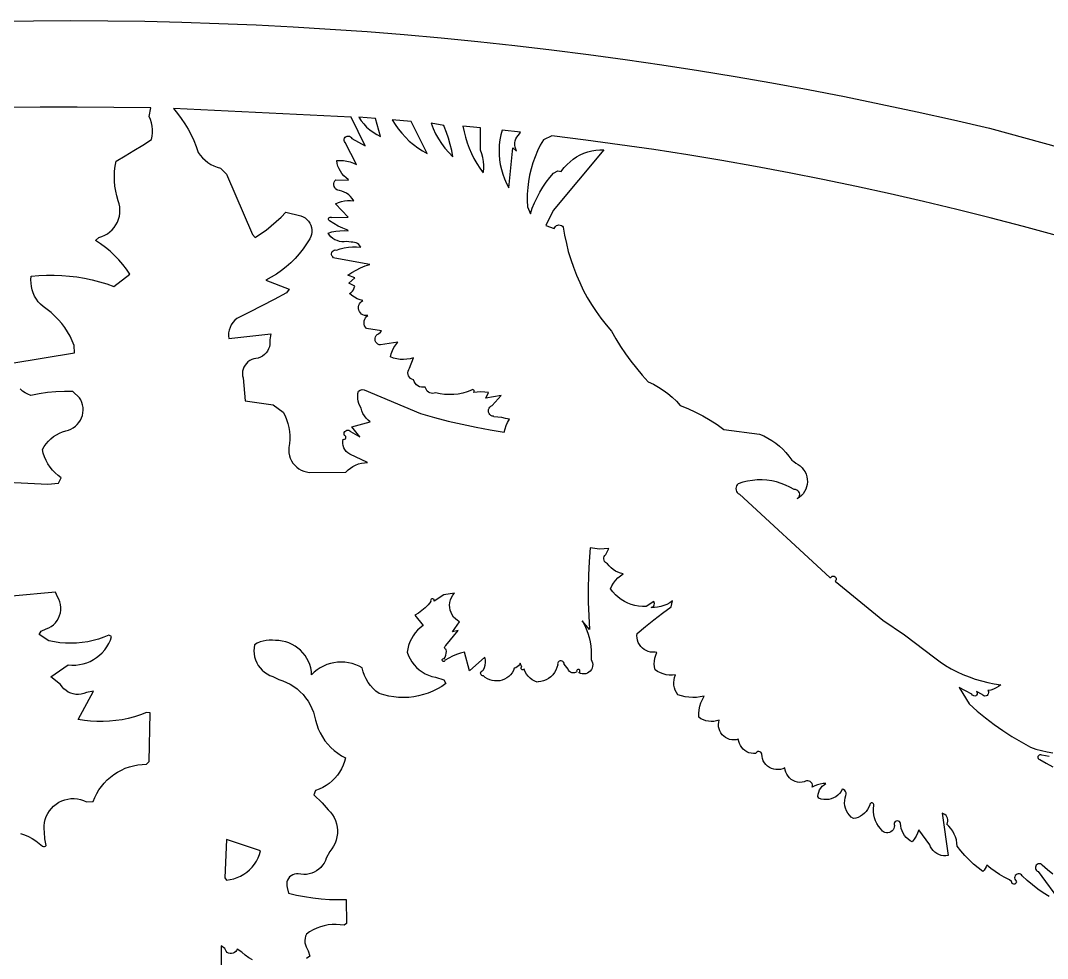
# Model space of a CAD drawing. Extents: x 0.3 to 24.3, y 0.2 to 12.2.
# Drawn here: x 12.04 to 17.99, y 6.79 to 12.22 of the extents above; entities that cross this region are included whole.
import ezdxf

# ---------------------------------------------------------------- set-up
doc = ezdxf.new("R2010")
doc.units = 0
doc.linetypes.add('0', pattern=[0])
doc.layers.add('1', color=7, linetype='0')

msp = doc.modelspace()

# ---------------------------------------------------------------- linework, layer by layer
at = {"layer": '1'}
msp.add_line((14.001066, 8.500042), (14.001066, 8.500042), dxfattribs=at)
for points in [[(11.904387, 12.220135), (12.11923, 12.223064), (12.334074, 12.224041), (12.548674, 12.222942), (12.763517, 12.219891), (12.978361, 12.214886), (13.192961, 12.207806), (13.40756, 12.198772), (13.62216, 12.187786), (13.836515, 12.174725), (14.050871, 12.159588), (14.264982, 12.14262), (14.479094, 12.123577), (14.692717, 12.102581), (14.90634, 12.07951), (15.119719, 12.054485), (15.332853, 12.027508), (15.545744, 11.998577), (15.75839, 11.967571), (15.970549, 11.934612), (16.182463, 11.8997), (16.394133, 11.862835), (16.605314, 11.824017), (16.816252, 11.783123), (17.026945, 11.740398), (17.236906, 11.695599), (17.446623, 11.648968), (17.655851, 11.600262), (18.486174, 11.373455)], [(11.993742, 10.239422), (12.355803, 10.298626), (12.353605, 10.341717), (12.342619, 10.368938), (12.330168, 10.395428), (12.315763, 10.42094), (12.299894, 10.445599), (12.282316, 10.469036), (12.263273, 10.491375), (12.24301, 10.512371), (12.221281, 10.532024), (12.198332, 10.550213), (12.174162, 10.566936), (12.159758, 10.580242), (12.146574, 10.595013), (12.135099, 10.611004), (12.12509, 10.627972), (12.117033, 10.645916), (12.110929, 10.664593), (12.106535, 10.68388), (12.104338, 10.703411), (12.103849, 10.723064), (12.105558, 10.742718), (12.149748, 10.746868), (12.193937, 10.749065), (12.238127, 10.749432), (12.282316, 10.747845), (12.326506, 10.744305), (12.370451, 10.738934), (12.414152, 10.731609), (12.457609, 10.722576), (12.500334, 10.711468), (12.542814, 10.69865), (12.584562, 10.684002), (12.677336, 10.754925), (12.657072, 10.783855), (12.635588, 10.811687), (12.612394, 10.838177), (12.58798, 10.863567), (12.562101, 10.887493), (12.535002, 10.910076), (12.506681, 10.931194), (12.477385, 10.950726), (12.497404, 10.966961), (12.514494, 10.972454), (12.531096, 10.9799), (12.546721, 10.989056), (12.561125, 10.999798), (12.574308, 11.012249), (12.586027, 11.025921), (12.596037, 11.040936), (12.604582, 11.056927), (12.611174, 11.07365), (12.615812, 11.091106), (12.618498, 11.108929), (12.61923, 11.126995), (12.61801, 11.145061), (12.614592, 11.162762), (12.609465, 11.180096), (12.601164, 11.20805), (12.594572, 11.23637), (12.590178, 11.265179), (12.587492, 11.294231), (12.587004, 11.323406), (12.588469, 11.352459), (12.592131, 11.38139), (12.597502, 11.410076), (12.649015, 11.44096), (12.700285, 11.471966), (12.751554, 11.502972), (12.802824, 11.534222), (12.806486, 11.553509), (12.808439, 11.572918), (12.808439, 11.592571), (12.806486, 11.612103), (12.80258, 11.631268), (12.796965, 11.650066), (12.789396, 11.668133), (12.798429, 11.717815), (12.584806, 11.721233), (12.371183, 11.722698), (12.15756, 11.722088), (11.943937, 11.719402)], [(18.044279, 10.978924), (17.852385, 11.03117), (17.660002, 11.081463), (17.467131, 11.129803), (17.273771, 11.176189), (17.079924, 11.220623), (16.885832, 11.263103), (16.691008, 11.303509), (16.495939, 11.341961), (16.300627, 11.37846), (16.104826, 11.413006), (15.908537, 11.445599), (15.712004, 11.476116), (15.515226, 11.504681), (15.318205, 11.53117), (15.120939, 11.555706), (15.072355, 11.533489), (15.054045, 11.501507), (15.037687, 11.468548), (15.023283, 11.434612), (15.010588, 11.400066), (15.00009, 11.364666), (14.991545, 11.328899), (14.985197, 11.292645), (14.980803, 11.256023), (14.978361, 11.21928), (14.978117, 11.182415), (14.98007, 11.145672), (14.996428, 11.1049), (15.007658, 11.137127), (15.020353, 11.168743), (15.035002, 11.199627), (15.051115, 11.229656), (15.068937, 11.258709), (15.088224, 11.286907), (15.108976, 11.314007), (15.131193, 11.339886), (15.155119, 11.353802), (15.175627, 11.350262), (15.177824, 11.354778), (15.192472, 11.373333), (15.208586, 11.390545), (15.22592, 11.406536), (15.244474, 11.421062), (15.26425, 11.434002), (15.284758, 11.445232), (15.306486, 11.454876), (15.328703, 11.462688), (15.351408, 11.468792), (15.374601, 11.472942), (15.398039, 11.475262), (15.421721, 11.475628), (15.127531, 11.123455), (15.085783, 11.037395), (15.134611, 11.019329), (15.137541, 11.026165), (15.142179, 11.031902), (15.147795, 11.036419), (15.154631, 11.039349), (15.161955, 11.040447), (15.169279, 11.039715), (15.176359, 11.037151), (15.182219, 11.032879), (15.187101, 11.027264), (15.194914, 10.9799), (15.204679, 10.932781), (15.216154, 10.886272), (15.229826, 10.84013), (15.245451, 10.79472), (15.262785, 10.74992), (15.282072, 10.705975), (15.303068, 10.662762), (15.326017, 10.620525), (15.350676, 10.579266), (15.376799, 10.539104), (15.404875, 10.500042), (15.434416, 10.4622), (15.465422, 10.425579), (15.491545, 10.380413), (15.519133, 10.336346), (15.548185, 10.293133), (15.578947, 10.251019), (15.611174, 10.210003), (15.644621, 10.170086), (15.679533, 10.13139), (15.709318, 10.117229), (15.738371, 10.101238), (15.766203, 10.083294), (15.792814, 10.063641), (15.817961, 10.042278), (15.841887, 10.019451), (15.864103, 9.995037), (15.908781, 9.976604), (15.952482, 9.956097), (15.995207, 9.933758), (16.036955, 9.909466), (16.077482, 9.883343), (16.116789, 9.855389), (16.323088, 9.828655), (16.34799, 9.817913), (16.371916, 9.805462), (16.395109, 9.791546), (16.417326, 9.776043), (16.438566, 9.759075), (16.458342, 9.740765), (16.476896, 9.721111), (16.49423, 9.700237), (16.510099, 9.678265), (16.52133, 9.669842), (16.534025, 9.659832), (16.546965, 9.65263), (16.559172, 9.643841), (16.569914, 9.633587), (16.579191, 9.622112), (16.587004, 9.609417), (16.593351, 9.595867), (16.597502, 9.581585), (16.600187, 9.566936), (16.600676, 9.552044), (16.599455, 9.537273), (16.596037, 9.522747), (16.591154, 9.508709), (16.584318, 9.495525), (16.575773, 9.483196), (16.565763, 9.47221), (16.554533, 9.462444), (16.542082, 9.454266), (16.548185, 9.459026), (16.552824, 9.465252), (16.55551, 9.472576), (16.556242, 9.480267), (16.554777, 9.487957), (16.551359, 9.494915), (16.546232, 9.500652), (16.53964, 9.504803), (16.532316, 9.507122), (16.524504, 9.507244), (16.50009, 9.52116), (16.474699, 9.533123), (16.448332, 9.543133), (16.421476, 9.551311), (16.394133, 9.557293), (16.366301, 9.561199), (16.338224, 9.56303), (16.310148, 9.562786), (16.282072, 9.560467), (16.254484, 9.55595), (16.22714, 9.549358), (16.200285, 9.540813), (16.194426, 9.535198), (16.190031, 9.528362), (16.187346, 9.520672), (16.186369, 9.512615), (16.187346, 9.504436), (16.190031, 9.496868), (16.19467, 9.490032), (16.200529, 9.484417), (16.207609, 9.480389), (16.730803, 8.997356), (16.733488, 8.997478), (16.736662, 8.997723), (16.740324, 9.001995), (16.745207, 9.004803), (16.750822, 9.005779), (16.756437, 9.004803), (16.76132, 9.001995), (16.764982, 8.997601), (16.766935, 8.992352), (16.767179, 8.986614), (16.765226, 8.981243), (16.761564, 8.976849), (17.038176, 8.75053), (17.162443, 8.666058), (17.338957, 8.532391), (17.369474, 8.510052), (17.401213, 8.489178), (17.433928, 8.469891), (17.467375, 8.452312), (17.501799, 8.436321), (17.536955, 8.422039), (17.572599, 8.409466), (17.608976, 8.398724), (17.645842, 8.389812), (17.682951, 8.38261), (17.720549, 8.377239), (17.707609, 8.366863), (17.693449, 8.358196), (17.678312, 8.35136), (17.662687, 8.346233), (17.64633, 8.34306), (17.649015, 8.337444), (17.649992, 8.331219), (17.648771, 8.324993), (17.645842, 8.3195), (17.641447, 8.315105), (17.635588, 8.31242), (17.629484, 8.311565), (17.623381, 8.312786), (17.617765, 8.315716), (17.613371, 8.320354), (17.5809, 8.3372), (17.583586, 8.332317), (17.584318, 8.326946), (17.583342, 8.321575), (17.580412, 8.316814), (17.576017, 8.313396), (17.57089, 8.311565), (17.565275, 8.311687), (17.560148, 8.313641), (17.555998, 8.317303), (17.553312, 8.322063), (17.479826, 8.360394), (17.53842, 8.265301), (17.585051, 8.224163), (17.633146, 8.184856), (17.682463, 8.147137), (17.733244, 8.11137), (17.785246, 8.077312), (17.838469, 8.045208), (17.892668, 8.015057), (17.92465, 8.004192), (17.957121, 7.995159), (17.99008, 7.988201), (18.023283, 7.983196)], [(11.812101, 9.557049), (12.202238, 9.539227), (12.263517, 9.544964), (12.278898, 9.575603), (12.260832, 9.588909), (12.243986, 9.60368), (12.228605, 9.619915), (12.214689, 9.637371), (12.202238, 9.656048), (12.191496, 9.675701), (12.182463, 9.696209), (12.175383, 9.717449), (12.170012, 9.739178), (12.180021, 9.75639), (12.19174, 9.772625), (12.204679, 9.78764), (12.219084, 9.801434), (12.234709, 9.813885), (12.25131, 9.824871), (12.268888, 9.834148), (12.287199, 9.841961), (12.306242, 9.847942), (12.321135, 9.851849), (12.335295, 9.857464), (12.348478, 9.86491), (12.360929, 9.873821), (12.37216, 9.884319), (12.381926, 9.896038), (12.390226, 9.908855), (12.396818, 9.922649), (12.401701, 9.937054), (12.404875, 9.952068), (12.406096, 9.967327), (12.405363, 9.982586), (12.402678, 9.997601), (12.398283, 10.012249), (12.392179, 10.026165), (12.384367, 10.039349), (12.346769, 10.076092), (12.297697, 10.076092), (12.248869, 10.073772), (12.200041, 10.069012), (12.151457, 10.061932), (12.103361, 10.052654), (12.086515, 10.059368), (12.070402, 10.067913), (12.05551, 10.078167), (12.041594, 10.089886)], [(18.000578, 7.150066), (17.967131, 7.171062), (17.934904, 7.193523), (17.903654, 7.217449), (17.873869, 7.242962), (17.84506, 7.269939), (17.84091, 7.275433), (17.835295, 7.279461), (17.828703, 7.28178), (17.821867, 7.281902), (17.815031, 7.280071), (17.809172, 7.276409), (17.804777, 7.27116), (17.802092, 7.264812), (17.801115, 7.257977), (17.802336, 7.251141), (17.805754, 7.244915), (17.810392, 7.240032), (17.811125, 7.234661), (17.809904, 7.229412), (17.806486, 7.22514), (17.801847, 7.222332), (17.796476, 7.221722), (17.791349, 7.223064), (17.786955, 7.22636), (17.784513, 7.231121), (17.783781, 7.236492), (17.772306, 7.247723), (17.766935, 7.248821), (17.739836, 7.262737), (17.713224, 7.278118), (17.687834, 7.294964), (17.663176, 7.313152), (17.639738, 7.332684), (17.636076, 7.322186), (17.630949, 7.312176), (17.624846, 7.302898), (17.617521, 7.294476), (17.589445, 7.315594), (17.562834, 7.338299), (17.537199, 7.362225), (17.512785, 7.387493), (17.489836, 7.414104), (17.468351, 7.441814), (17.466887, 7.460003), (17.463469, 7.477825), (17.458097, 7.495281), (17.451262, 7.512127), (17.442717, 7.52824), (17.432463, 7.543255), (17.420744, 7.557171), (17.40756, 7.569866), (17.411467, 7.577801), (17.413664, 7.586468), (17.414152, 7.595379), (17.412443, 7.604046), (17.409025, 7.612225), (17.403898, 7.619549), (17.397062, 7.625408), (17.389494, 7.629803), (17.380949, 7.632488), (17.415861, 7.387127), (17.402433, 7.385784), (17.389006, 7.386272), (17.375822, 7.388714), (17.362883, 7.392986), (17.35092, 7.398968), (17.339689, 7.406658), (17.329924, 7.415813), (17.321379, 7.426311), (17.314299, 7.437786), (17.309172, 7.450237), (17.246428, 7.536541), (17.239103, 7.517864), (17.230314, 7.499798), (17.22006, 7.482586), (17.208586, 7.466228), (17.195646, 7.473553), (17.183683, 7.482342), (17.172941, 7.492596), (17.16342, 7.50407), (17.155363, 7.516644), (17.149015, 7.530071), (17.144377, 7.544109), (17.141447, 7.558758), (17.140226, 7.573528), (17.137785, 7.579388), (17.13339, 7.584148), (17.128019, 7.5872), (17.121672, 7.588299), (17.115324, 7.5872), (17.109709, 7.584148), (17.105558, 7.579388), (17.103117, 7.573406), (17.102873, 7.567059), (17.104582, 7.560955), (17.103849, 7.552288), (17.101164, 7.543865), (17.096769, 7.536297), (17.09091, 7.529827), (17.084074, 7.524578), (17.076017, 7.521038), (17.067472, 7.519085), (17.058683, 7.519085), (17.050138, 7.520794), (17.042082, 7.524334), (17.035002, 7.529339), (17.029142, 7.535809), (17.024748, 7.543377), (17.013273, 7.557415), (17.003508, 7.572674), (16.995451, 7.588909), (16.989347, 7.605877), (16.985197, 7.623577), (16.983244, 7.641521), (16.983244, 7.65971), (16.985197, 7.677654), (16.985441, 7.682659), (16.983488, 7.687298), (16.979826, 7.690716), (16.975187, 7.692303), (16.970304, 7.691936), (16.96591, 7.689495), (16.96298, 7.685467), (16.96176, 7.680584), (16.956633, 7.667156), (16.949797, 7.654339), (16.941496, 7.64262), (16.931486, 7.632), (16.9205, 7.622723), (16.908293, 7.61491), (16.895353, 7.608685), (16.881681, 7.604168), (16.867521, 7.60136), (16.855314, 7.610516), (16.844328, 7.62138), (16.835051, 7.633465), (16.827482, 7.64677), (16.821867, 7.661053), (16.817961, 7.675823), (16.816252, 7.691082), (16.81674, 7.706341), (16.819181, 7.721478), (16.823576, 7.736126), (16.825285, 7.743694), (16.824553, 7.751507), (16.821623, 7.758709), (16.81674, 7.764935), (16.810392, 7.769329), (16.803068, 7.77177), (16.795988, 7.758953), (16.787199, 7.747356), (16.776945, 7.73698), (16.765226, 7.728191), (16.752531, 7.721233), (16.738859, 7.715984), (16.724455, 7.712688), (16.710051, 7.711468), (16.695402, 7.7122), (16.680998, 7.715008), (16.667326, 7.719769), (16.660734, 7.728802), (16.662687, 7.742107), (16.666349, 7.754925), (16.671721, 7.767254), (16.678801, 7.778606), (16.687346, 7.788982), (16.697355, 7.797894), (16.708342, 7.805462), (16.69174, 7.803997), (16.675383, 7.800945), (16.659513, 7.796429), (16.644133, 7.790325), (16.62924, 7.782757), (16.630461, 7.790081), (16.629972, 7.797527), (16.627531, 7.804485), (16.623381, 7.810589), (16.617765, 7.815594), (16.611174, 7.81889), (16.603849, 7.820477), (16.596525, 7.82011), (16.589445, 7.817913), (16.583097, 7.814007), (16.570158, 7.81181), (16.55673, 7.811443), (16.543791, 7.81303), (16.530851, 7.816448), (16.518888, 7.821697), (16.507658, 7.828777), (16.497404, 7.837322), (16.488615, 7.84721), (16.481535, 7.858196), (16.47592, 7.870281), (16.472258, 7.882977), (16.470304, 7.896038), (16.458097, 7.890423), (16.445402, 7.886761), (16.432219, 7.88493), (16.418791, 7.885174), (16.405607, 7.887371), (16.392912, 7.891399), (16.380949, 7.897381), (16.370207, 7.904949), (16.360441, 7.914227), (16.35214, 7.924603), (16.345549, 7.936321), (16.34091, 7.94865), (16.33798, 7.961712), (16.337004, 7.975018), (16.335051, 7.980755), (16.331144, 7.985516), (16.326017, 7.988811), (16.320158, 7.990276), (16.314054, 7.989788), (16.308439, 7.987225), (16.304045, 7.983074), (16.301115, 7.977703), (16.287931, 7.977825), (16.274992, 7.979656), (16.262541, 7.983196), (16.250578, 7.988567), (16.239347, 7.995525), (16.229338, 8.003826), (16.220549, 8.01347), (16.21298, 8.024334), (16.207121, 8.036053), (16.202971, 8.048504), (16.200529, 8.061321), (16.188078, 8.05827), (16.175383, 8.057171), (16.162443, 8.057781), (16.149992, 8.060345), (16.137785, 8.064739), (16.126554, 8.070843), (16.116301, 8.078411), (16.107267, 8.087566), (16.099699, 8.09782), (16.093596, 8.109173), (16.089201, 8.121136), (16.08676, 8.133709), (16.086027, 8.146526), (16.087248, 8.159344), (16.090178, 8.171795), (16.075285, 8.167156), (16.059904, 8.164471), (16.044279, 8.163738), (16.028654, 8.164959), (16.013273, 8.168133), (15.998625, 8.17326), (15.984465, 8.180218), (15.971525, 8.188885), (15.972013, 8.210125), (15.974211, 8.231121), (15.978361, 8.251995), (15.984465, 8.272259), (15.992521, 8.291912), (16.002043, 8.310833), (15.980558, 8.306316), (15.95883, 8.303753), (15.936857, 8.30302), (15.914885, 8.304241), (15.893156, 8.307415), (15.871672, 8.31242), (15.85092, 8.319256), (15.842619, 8.331707), (15.835783, 8.345257), (15.831144, 8.359539), (15.828215, 8.37431), (15.827238, 8.389324), (15.828459, 8.404339), (15.831633, 8.419109), (15.836515, 8.43327), (15.818693, 8.431927), (15.800871, 8.432415), (15.783293, 8.434856), (15.765959, 8.439251), (15.749357, 8.445477), (15.733244, 8.453411), (15.718351, 8.463055), (15.715178, 8.480022), (15.713957, 8.497112), (15.714933, 8.514324), (15.717863, 8.531292), (15.722502, 8.547771), (15.729338, 8.563641), (15.719328, 8.565716), (15.7059, 8.565105), (15.692472, 8.566326), (15.679533, 8.5695), (15.667082, 8.574505), (15.655363, 8.581097), (15.644865, 8.589397), (15.635588, 8.599041), (15.627775, 8.610027), (15.621672, 8.621868), (15.617277, 8.634563), (15.614592, 8.647747), (15.613859, 8.661053), (15.61508, 8.67448), (15.662931, 8.714153), (15.711515, 8.75285), (15.760832, 8.790569), (15.810881, 8.827435), (15.819181, 8.862835), (15.803801, 8.851727), (15.787443, 8.842449), (15.770109, 8.834881), (15.752043, 8.829388), (15.733488, 8.825726), (15.714445, 8.824261), (15.695646, 8.824749), (15.70175, 8.826336), (15.707365, 8.829632), (15.711515, 8.834393), (15.714201, 8.840252), (15.715178, 8.8466), (15.714201, 8.852947), (15.711271, 8.858685), (15.666594, 8.82951), (15.644865, 8.829754), (15.623137, 8.832073), (15.601896, 8.836224), (15.5809, 8.842205), (15.560637, 8.85014), (15.541105, 8.859783), (15.522551, 8.871014), (15.505217, 8.884075), (15.488859, 8.898479), (15.473967, 8.914349), (15.460539, 8.931438), (15.468596, 8.949139), (15.478361, 8.965862), (15.49008, 8.981487), (15.503263, 8.995647), (15.517912, 9.008343), (15.534025, 9.019329), (15.518644, 9.022747), (15.503508, 9.027996), (15.489347, 9.034954), (15.476164, 9.043621), (15.463957, 9.053753), (15.452971, 9.065228), (15.443693, 9.078045), (15.436857, 9.080975), (15.430998, 9.085491), (15.426359, 9.091228), (15.423185, 9.098064), (15.421721, 9.105267), (15.421965, 9.112713), (15.423918, 9.119915), (15.427824, 9.126263), (15.432951, 9.131634), (15.451017, 9.165569), (15.423918, 9.163128), (15.396574, 9.163006), (15.36923, 9.165447), (15.342375, 9.170208), (15.336515, 9.091351), (15.332609, 9.012371), (15.331144, 8.933392), (15.331633, 8.85429), (15.334318, 8.775311), (15.339201, 8.696453), (15.297209, 8.746502), (15.30966, 8.723797), (15.320402, 8.700237), (15.329679, 8.676067), (15.337004, 8.651165), (15.342863, 8.625896), (15.346769, 8.600384), (15.348722, 8.574505), (15.349211, 8.548626), (15.347746, 8.522747), (15.352873, 8.513836), (15.356291, 8.50407), (15.357512, 8.493938), (15.357023, 8.483562), (15.354338, 8.473675), (15.349699, 8.464397), (15.343596, 8.456219), (15.335783, 8.449505), (15.32675, 8.444256), (15.317228, 8.44096), (15.306974, 8.439617), (15.296721, 8.440228), (15.286711, 8.442791), (15.277433, 8.447308), (15.280851, 8.449627), (15.283049, 8.453289), (15.283293, 8.457317), (15.282072, 8.461224), (15.279142, 8.464275), (15.275236, 8.46574), (15.271086, 8.465496), (15.267424, 8.463543), (15.264982, 8.460247), (15.26425, 8.456097), (15.264982, 8.452068), (15.25839, 8.447918), (15.251066, 8.445599), (15.243254, 8.444988), (15.235685, 8.446331), (15.228605, 8.449505), (15.222502, 8.454266), (15.217863, 8.460369), (15.214689, 8.467449), (15.19174, 8.495281), (15.191252, 8.501263), (15.18881, 8.506756), (15.184904, 8.511272), (15.179777, 8.514324), (15.173918, 8.515545), (15.168058, 8.514935), (15.162443, 8.512493), (15.158049, 8.508343), (15.155119, 8.503094), (15.154142, 8.497234), (15.154875, 8.491253), (15.15048, 8.47575), (15.144377, 8.460979), (15.136076, 8.447063), (15.12631, 8.434368), (15.114836, 8.423138), (15.101896, 8.413372), (15.087736, 8.40556), (15.072844, 8.399456), (15.057219, 8.395428), (15.041349, 8.393475), (15.035978, 8.39201), (15.02133, 8.397991), (15.007658, 8.405804), (14.995207, 8.415325), (14.983976, 8.426434), (14.974455, 8.438885), (14.966398, 8.452557), (14.960295, 8.467083), (14.957365, 8.464153), (14.953703, 8.462688), (14.949553, 8.462933), (14.946135, 8.464886), (14.943693, 8.468182), (14.942717, 8.47221), (14.943693, 8.476116), (14.946135, 8.479412), (14.937346, 8.502728), (14.933439, 8.494183), (14.92758, 8.486492), (14.9205, 8.480267), (14.912443, 8.475506), (14.90341, 8.472454), (14.897795, 8.459026), (14.890226, 8.446453), (14.881437, 8.434856), (14.870939, 8.424725), (14.859221, 8.416058), (14.846281, 8.408855), (14.832853, 8.403606), (14.818693, 8.400066), (14.804045, 8.398602), (14.789396, 8.398968), (14.774992, 8.401287), (14.761076, 8.405437), (14.747892, 8.411541), (14.735441, 8.419231), (14.724211, 8.428509), (14.719084, 8.428997), (14.714445, 8.431194), (14.710783, 8.434856), (14.708586, 8.439495), (14.707853, 8.444622), (14.709318, 8.449627), (14.712248, 8.454021), (14.716398, 8.457073), (14.721281, 8.458538), (14.725431, 8.462444), (14.731535, 8.476238), (14.735441, 8.490887), (14.736906, 8.505901), (14.736174, 8.521038), (14.733244, 8.535809), (14.6434, 8.457073), (14.615568, 8.564983), (14.591642, 8.559246), (14.568205, 8.551678), (14.5455, 8.542278), (14.523527, 8.53117), (14.502531, 8.518353), (14.501066, 8.514446), (14.497892, 8.511639), (14.493742, 8.510784), (14.489592, 8.511883), (14.486662, 8.514812), (14.485441, 8.518841), (14.486174, 8.522869), (14.488859, 8.526165), (14.492765, 8.527874), (14.496916, 8.527386), (14.502775, 8.537151), (14.506926, 8.547649), (14.509611, 8.558758), (14.510344, 8.57011), (14.509367, 8.581463), (14.504728, 8.583172), (14.50131, 8.586834), (14.499601, 8.591595), (14.500334, 8.5966), (14.503019, 8.60075), (14.507414, 8.603191), (14.577482, 8.69035), (14.545256, 8.683147), (14.586515, 8.740887), (14.573576, 8.748577), (14.562101, 8.758099), (14.551847, 8.769085), (14.543303, 8.781414), (14.536711, 8.79472), (14.531828, 8.809002), (14.529142, 8.82365), (14.528654, 8.838665), (14.530119, 8.853558), (14.533781, 8.868084), (14.539396, 8.882), (14.546965, 8.894939), (14.556242, 8.906658), (14.495451, 8.89677), (14.439787, 8.861004), (14.440031, 8.865643), (14.438322, 8.869915), (14.435148, 8.873089), (14.430754, 8.874554), (14.426115, 8.874065), (14.422209, 8.871746), (14.419523, 8.867962), (14.418791, 8.863445), (14.420012, 8.858929), (14.404387, 8.839764), (14.387297, 8.822186), (14.368498, 8.806316), (14.348234, 8.792278), (14.32675, 8.780071), (14.374846, 8.719891), (14.358488, 8.707195), (14.343596, 8.693035), (14.329924, 8.677532), (14.317717, 8.660809), (14.307219, 8.642986), (14.298185, 8.624432), (14.291105, 8.605022), (14.285734, 8.585003), (14.282316, 8.564617), (14.289885, 8.545208), (14.299406, 8.526653), (14.310392, 8.509075), (14.323088, 8.492596), (14.337492, 8.477459), (14.353117, 8.463665), (14.369963, 8.451458), (14.387785, 8.44096), (14.406828, 8.432171), (14.426359, 8.425213), (14.446623, 8.420208), (14.494719, 8.404339), (14.506681, 8.384075), (14.482756, 8.367596), (14.457609, 8.352825), (14.43173, 8.339764), (14.404875, 8.328655), (14.377287, 8.3195), (14.349211, 8.312176), (14.320646, 8.306927), (14.291594, 8.303631), (14.262541, 8.30241), (14.233488, 8.303265), (14.204679, 8.306072), (14.175871, 8.310955), (14.147795, 8.317791), (14.119963, 8.32658), (14.101896, 8.340252), (14.085295, 8.355511), (14.070158, 8.372356), (14.056974, 8.390667), (14.0455, 8.410198), (14.035978, 8.430706), (14.02841, 8.452068), (14.023039, 8.474041), (14.00424, 8.484295), (13.984709, 8.49284), (13.964445, 8.499554), (13.943693, 8.504314), (13.922453, 8.507244), (13.901213, 8.508343), (13.879972, 8.507366), (13.858732, 8.504559), (13.83798, 8.499798), (13.817717, 8.493206), (13.797941, 8.484783), (13.779387, 8.474529), (13.761564, 8.462688), (13.744963, 8.449383), (13.729582, 8.43449), (13.727873, 8.454388), (13.724211, 8.474041), (13.718596, 8.493206), (13.711271, 8.511761), (13.702238, 8.529583), (13.691496, 8.546429), (13.679045, 8.562054), (13.665129, 8.576458), (13.649992, 8.58952), (13.633635, 8.600994), (13.616301, 8.61076), (13.59799, 8.618938), (13.579191, 8.625164), (13.55966, 8.629559), (13.539885, 8.632122), (13.519865, 8.632732), (13.502043, 8.634808), (13.484221, 8.635052), (13.466154, 8.633343), (13.448576, 8.629925), (13.431486, 8.624554), (13.414885, 8.617596), (13.39926, 8.608929), (13.39633, 8.591228), (13.395353, 8.573406), (13.396574, 8.555462), (13.399504, 8.537884), (13.404631, 8.520672), (13.411711, 8.504192), (13.4205, 8.488689), (13.430998, 8.474163), (13.443205, 8.460979), (13.456633, 8.449261), (13.471525, 8.439129), (13.487394, 8.430828), (13.503996, 8.424236), (13.539396, 8.407269), (13.562101, 8.399822), (13.584074, 8.390423), (13.605314, 8.379436), (13.625578, 8.366741), (13.644865, 8.352459), (13.662931, 8.336712), (13.679533, 8.319622), (13.69467, 8.301189), (13.708586, 8.281658), (13.720549, 8.261028), (13.731047, 8.239544), (13.739836, 8.217205), (13.746672, 8.194256), (13.751799, 8.17094), (13.758879, 8.145672), (13.767912, 8.121136), (13.778898, 8.097332), (13.791838, 8.074505), (13.806486, 8.052776), (13.823088, 8.032391), (13.84091, 8.013348), (13.860441, 7.99577), (13.881437, 7.9799), (13.90341, 7.965862), (13.926603, 7.953533), (13.9205, 7.931927), (13.912687, 7.910931), (13.903166, 7.890667), (13.891691, 7.871258), (13.878996, 7.852947), (13.864347, 7.835857), (13.848478, 7.819988), (13.831388, 7.805462), (13.813078, 7.792522), (13.793791, 7.78117), (13.773527, 7.771526), (13.752531, 7.763592), (13.74301, 7.739178), (13.790129, 7.692791), (13.826017, 7.652752), (13.838957, 7.638836), (13.850431, 7.623455), (13.860197, 7.607098), (13.867765, 7.589642), (13.873625, 7.571453), (13.877531, 7.552776), (13.87924, 7.533733), (13.878752, 7.51469), (13.87631, 7.49577), (13.871672, 7.477215), (13.86508, 7.45927), (13.856535, 7.442303), (13.846037, 7.426189), (13.834074, 7.411419), (13.814543, 7.373089), (13.808928, 7.358318), (13.801847, 7.34428), (13.793058, 7.331219), (13.782804, 7.319134), (13.771086, 7.308514), (13.75839, 7.299236), (13.744474, 7.291424), (13.73007, 7.285442), (13.714689, 7.281048), (13.699308, 7.278484), (13.683439, 7.277874), (13.667814, 7.278973), (13.652189, 7.282024), (13.641203, 7.282024), (13.630461, 7.280071), (13.619963, 7.276287), (13.610685, 7.270672), (13.60214, 7.26347), (13.595304, 7.254925), (13.589933, 7.245281), (13.586515, 7.234783), (13.585051, 7.223919), (13.585295, 7.212933), (13.587736, 7.20219), (13.594572, 7.168987), (13.641447, 7.158489), (13.68881, 7.1497), (13.736418, 7.14262), (13.784269, 7.137371), (13.832365, 7.133831), (13.880461, 7.132), (13.928556, 7.132), (13.931242, 6.993328), (13.91757, 6.983685), (13.894621, 6.98698), (13.871672, 6.988445), (13.848478, 6.987957), (13.825529, 6.985516), (13.802824, 6.981121), (13.780607, 6.974895), (13.759123, 6.966839), (13.738127, 6.957073), (13.718107, 6.945477), (13.699064, 6.932415), (13.694426, 6.920574), (13.691496, 6.908123), (13.690275, 6.895428), (13.690763, 6.882732), (13.693205, 6.870159), (13.697355, 6.858074), (13.702971, 6.846722), (13.710295, 6.836224), (13.719816, 6.804729), (13.699064, 6.790447)], [(12.043303, 7.515179), (12.066496, 7.506756), (12.088957, 7.496868), (12.110929, 7.485271), (12.131926, 7.47221), (12.151945, 7.457684), (12.170744, 7.441814), (12.176359, 7.440228), (12.181974, 7.44035), (12.18759, 7.442059), (12.192228, 7.445354), (12.184904, 7.484539), (12.181974, 7.522991), (12.180021, 7.541424), (12.180265, 7.559978), (12.182463, 7.578411), (12.186613, 7.596478), (12.192717, 7.613934), (12.200773, 7.630657), (12.210539, 7.646404), (12.222258, 7.660931), (12.235197, 7.674114), (12.249601, 7.685711), (12.265226, 7.695721), (12.281828, 7.704021), (12.299162, 7.710369), (12.317228, 7.714764), (12.335539, 7.717205), (12.354094, 7.717571), (12.372648, 7.715984), (12.390715, 7.7122), (12.408293, 7.706585), (12.425383, 7.699017), (12.464201, 7.701214), (12.473722, 7.724285), (12.484953, 7.746624), (12.497892, 7.768108), (12.512541, 7.788372), (12.52841, 7.807659), (12.545744, 7.825603), (12.564543, 7.842083), (12.584562, 7.85722), (12.605558, 7.87077), (12.627531, 7.882732), (12.650236, 7.892864), (12.673918, 7.901409), (12.697844, 7.908001), (12.722502, 7.912762), (12.747404, 7.915691), (12.772306, 7.91679), (12.789396, 7.931561), (12.794767, 8.21452), (12.772306, 8.21574), (12.738127, 8.202679), (12.703215, 8.191326), (12.667814, 8.181927), (12.631926, 8.17448), (12.595793, 8.168865), (12.559416, 8.165325), (12.522795, 8.163616), (12.486174, 8.16386), (12.449553, 8.166058), (12.413176, 8.170208), (12.377043, 8.176311), (12.465422, 8.340008), (12.425383, 8.330975), (12.410734, 8.325481), (12.395597, 8.321941), (12.380217, 8.320354), (12.364592, 8.320965), (12.349211, 8.323528), (12.334318, 8.328167), (12.320158, 8.334759), (12.306974, 8.343182), (12.295012, 8.353191), (12.284513, 8.364666), (12.275724, 8.377483), (12.219328, 8.421795), (12.31967, 8.492107), (12.341398, 8.490398), (12.363127, 8.490765), (12.384611, 8.493206), (12.405851, 8.497478), (12.426603, 8.503826), (12.446867, 8.512127), (12.466154, 8.522259), (12.484221, 8.5341), (12.50131, 8.547527), (12.516935, 8.562542), (12.53134, 8.579021), (12.543791, 8.596722), (12.554777, 8.61552), (12.56381, 8.635174), (12.571135, 8.655682), (12.555754, 8.664471), (12.525969, 8.65202), (12.495451, 8.641399), (12.464201, 8.632732), (12.432707, 8.625774), (12.400724, 8.620892), (12.368498, 8.61784), (12.336271, 8.616863), (12.303801, 8.617718), (12.271818, 8.620525), (12.239836, 8.625286), (12.208097, 8.632), (12.150969, 8.668133), (12.162687, 8.686321), (12.191984, 8.700848), (12.206877, 8.706951), (12.221037, 8.714886), (12.233976, 8.724651), (12.245451, 8.736004), (12.255461, 8.748699), (12.263762, 8.762615), (12.270109, 8.777386), (12.274504, 8.793011), (12.276701, 8.809002), (12.276945, 8.825115), (12.275236, 8.841228), (12.27133, 8.856853), (12.265471, 8.87199), (12.257658, 8.88615), (12.246916, 8.91325), (11.993986, 8.889446)], [(18.001554, 7.961102), (17.958097, 7.968426), (17.953215, 7.970867), (17.947844, 7.971355), (17.942717, 7.969524), (17.938566, 7.965984), (17.936125, 7.960979), (17.935881, 7.955608), (17.937834, 7.950481), (17.941496, 7.946453), (17.946623, 7.944256), (17.983732, 7.921917), (18.021818, 7.901531)], [(18.022062, 7.278728), (17.991056, 7.304363), (17.961515, 7.331463), (17.956633, 7.335857), (17.950773, 7.338665), (17.944181, 7.339642), (17.93759, 7.338787), (17.93173, 7.336102), (17.926603, 7.331829), (17.923185, 7.326336), (17.921232, 7.319988), (17.921232, 7.313396), (17.923185, 7.307171), (17.926847, 7.301678), (17.93173, 7.297405), (17.937834, 7.29472), (18.070158, 7.113323)], [(13.386808, 6.782513), (13.365324, 6.795696), (13.34506, 6.810711), (13.326017, 6.827312), (13.298674, 6.846111), (13.295256, 6.837933), (13.289885, 6.830853), (13.283049, 6.825115), (13.274992, 6.821331), (13.266203, 6.8195), (13.257414, 6.819866), (13.248869, 6.822308), (13.241056, 6.826824), (13.234709, 6.832928), (13.23007, 6.840496), (13.22714, 6.848919), (13.205168, 6.865032), (13.200773, 6.22221)]]:
    msp.add_lwpolyline(points, dxfattribs=at)
for points in [[(13.072844, 11.460369), (13.084562, 11.443768), (13.09799, 11.428509), (13.112638, 11.414471), (13.128752, 11.40202), (13.145842, 11.391033), (13.163908, 11.381878), (13.182951, 11.374432), (13.202482, 11.368816), (13.237394, 11.333416), (13.386076, 10.984173), (13.401945, 10.967571), (13.434172, 10.988445), (13.465422, 11.010784), (13.495695, 11.034588), (13.524748, 11.059612), (13.55258, 11.085857), (13.579435, 11.113445), (13.667326, 11.092327), (13.680021, 11.087566), (13.691984, 11.080853), (13.702482, 11.07243), (13.712004, 11.062542), (13.719572, 11.051311), (13.725431, 11.039104), (13.729338, 11.026043), (13.731291, 11.012615), (13.731291, 10.998943), (13.729094, 10.985638), (13.724943, 10.972698), (13.71884, 10.960491), (13.700285, 10.930218), (13.680021, 10.901043), (13.657804, 10.873211), (13.634367, 10.8466), (13.608976, 10.821453), (13.582609, 10.797894), (13.554533, 10.775921), (13.52548, 10.755657), (13.494963, 10.737103), (13.463713, 10.720379), (13.599211, 10.668377), (13.584074, 10.645916), (13.512541, 10.608562), (13.440763, 10.571453), (13.368742, 10.534832), (13.296476, 10.498577), (13.284025, 10.487713), (13.273283, 10.475384), (13.264006, 10.461712), (13.256926, 10.446819), (13.251799, 10.431194), (13.248869, 10.414959), (13.247892, 10.398479), (13.249357, 10.382122), (13.49301, 10.410198), (13.48715, 10.375408), (13.488371, 10.361736), (13.487638, 10.348064), (13.484709, 10.334759), (13.48007, 10.321819), (13.473722, 10.309734), (13.465666, 10.298748), (13.456144, 10.288982), (13.445158, 10.280682), (13.433195, 10.27409), (13.4205, 10.269207), (13.407072, 10.266277), (13.394621, 10.263958), (13.382414, 10.259808), (13.371183, 10.253948), (13.360685, 10.246624), (13.351652, 10.237713), (13.343596, 10.227703), (13.337492, 10.216595), (13.332853, 10.204754), (13.329924, 10.192303), (13.328703, 10.179607), (13.329435, 10.166912), (13.332121, 10.154461), (13.344328, 10.021526), (13.507414, 9.997234), (13.565519, 9.955486), (13.576017, 9.93449), (13.584562, 9.91264), (13.591642, 9.890301), (13.597013, 9.867474), (13.600676, 9.84428), (13.602385, 9.820843), (13.602385, 9.797405), (13.600676, 9.773968), (13.597013, 9.750774), (13.596525, 9.734905), (13.597746, 9.719158), (13.60092, 9.703655), (13.606047, 9.688641), (13.612883, 9.674358), (13.621428, 9.660931), (13.631437, 9.648602), (13.642912, 9.637737), (13.655607, 9.628216), (13.669279, 9.620281), (13.683928, 9.614056), (13.699064, 9.609661), (13.714689, 9.607098), (13.928068, 9.609051), (13.940519, 9.621258), (13.954191, 9.632122), (13.96884, 9.641521), (13.984465, 9.649334), (14.000822, 9.655437), (14.017912, 9.659832), (14.035246, 9.662395), (14.05258, 9.66325), (13.949797, 9.712322), (13.939299, 9.719524), (13.930021, 9.728313), (13.922209, 9.738445), (13.916105, 9.749798), (13.911955, 9.761883), (13.909758, 9.774456), (13.909513, 9.787151), (13.911467, 9.799847), (13.915861, 9.79826), (13.920744, 9.798748), (13.924894, 9.801067), (13.92758, 9.805096), (13.928312, 9.809734), (13.927092, 9.814373), (13.924162, 9.818035), (13.919767, 9.82011), (13.91757, 9.826092), (13.917326, 9.832317), (13.918791, 9.838543), (13.922209, 9.843914), (13.926847, 9.848186), (13.932463, 9.850872), (13.93881, 9.851849), (13.944914, 9.850872), (13.950773, 9.848186), (13.955412, 9.844036), (14.009367, 9.81242), (13.96176, 9.870892), (14.069426, 9.899822), (14.05673, 9.909954), (14.045256, 9.921551), (14.035246, 9.93449), (14.026945, 9.948528), (14.020353, 9.963421), (14.015715, 9.979046), (14.00839, 9.991741), (14.002775, 10.005169), (13.998869, 10.019329), (13.996672, 10.033733), (13.996428, 10.048382), (13.997892, 10.062908), (14.00131, 10.07719), (14.010099, 10.082928), (14.022306, 10.086346), (14.033537, 10.085735), (14.360441, 9.947308), (14.440275, 9.924969), (14.520353, 9.904217), (14.60092, 9.885418), (14.681974, 9.868206), (14.763273, 9.852825), (14.84506, 9.839275), (14.849943, 9.858929), (14.856535, 9.878094), (14.864836, 9.896648), (14.874846, 9.914227), (14.852873, 9.919842), (14.830412, 9.924114), (14.807951, 9.926922), (14.785246, 9.928387), (14.78256, 9.931561), (14.774992, 9.93327), (14.767912, 9.93681), (14.762053, 9.941936), (14.757414, 9.948406), (14.754728, 9.95573), (14.753752, 9.963543), (14.754728, 9.971355), (14.757658, 9.97868), (14.762053, 9.985149), (14.768156, 9.990154), (14.775236, 9.993694), (14.827971, 10.052532), (14.737638, 10.036053), (14.753508, 10.070354), (14.732023, 10.07243), (14.710295, 10.07304), (14.68881, 10.072186), (14.667326, 10.069988), (14.670012, 10.072674), (14.671476, 10.076336), (14.671232, 10.080242), (14.669279, 10.08366), (14.665861, 10.085857), (14.662199, 10.086468), (14.658293, 10.085369), (14.655363, 10.082684), (14.630461, 10.073284), (14.60507, 10.066082), (14.578947, 10.060833), (14.552824, 10.057903), (14.526213, 10.057049), (14.499846, 10.058514), (14.473478, 10.062054), (14.447599, 10.067791), (14.439299, 10.065105), (14.43051, 10.064129), (14.421721, 10.064983), (14.41342, 10.067669), (14.405607, 10.071941), (14.399015, 10.077801), (14.393888, 10.084759), (14.389982, 10.092815), (14.388029, 10.10136), (14.377043, 10.099773), (14.365812, 10.100384), (14.35507, 10.103191), (14.34506, 10.108196), (14.336027, 10.11491), (14.328703, 10.123333), (14.323332, 10.132977), (14.31967, 10.143597), (14.310637, 10.146404), (14.30258, 10.151287), (14.295988, 10.157757), (14.290861, 10.165691), (14.287931, 10.174603), (14.286955, 10.18388), (14.288176, 10.193157), (14.291594, 10.201946), (14.296965, 10.209637), (14.319181, 10.269939), (14.300383, 10.264935), (14.28134, 10.261883), (14.261808, 10.260784), (14.242521, 10.261517), (14.223234, 10.264202), (14.204435, 10.268719), (14.186125, 10.275188), (14.190519, 10.294109), (14.197111, 10.31242), (14.2059, 10.329876), (14.216398, 10.346111), (14.228849, 10.361126), (14.128263, 10.345379), (14.120207, 10.3466), (14.112883, 10.349773), (14.106291, 10.354656), (14.101408, 10.361004), (14.09799, 10.36845), (14.096525, 10.376385), (14.097258, 10.384563), (14.099699, 10.392254), (14.104094, 10.398968), (14.109953, 10.404583), (14.117033, 10.408489), (14.128263, 10.419476), (14.134123, 10.426311), (14.047209, 10.440716), (14.041105, 10.448162), (14.036467, 10.456585), (14.033781, 10.46574), (14.032804, 10.475384), (14.033781, 10.484905), (14.036711, 10.494061), (14.041105, 10.502483), (14.047209, 10.50993), (14.054777, 10.515911), (14.045256, 10.515057), (14.035978, 10.516155), (14.026945, 10.519207), (14.018888, 10.523968), (14.011808, 10.530315), (14.006437, 10.538006), (14.002531, 10.546673), (14.000578, 10.55595), (14.000578, 10.56535), (14.002531, 10.574627), (14.006193, 10.583294), (14.011808, 10.590984), (14.018888, 10.597332), (14.026945, 10.602215), (14.009855, 10.606487), (13.993254, 10.612713), (13.977629, 10.620892), (13.96298, 10.630901), (13.949553, 10.642498), (13.958586, 10.648602), (13.966154, 10.65617), (13.972258, 10.665081), (13.976652, 10.674969), (13.979338, 10.685467), (13.944914, 10.703045), (13.979582, 10.734051), (13.940031, 10.748333), (13.963224, 10.764568), (13.987394, 10.779095), (14.012785, 10.791668), (14.039152, 10.802288), (14.066008, 10.810833), (13.863371, 10.848186), (13.857023, 10.850506), (13.851652, 10.854534), (13.847502, 10.859905), (13.845304, 10.866253), (13.844572, 10.872967), (13.846037, 10.879559), (13.849211, 10.885418), (13.853849, 10.890301), (13.859709, 10.893719), (13.866056, 10.895306), (13.872892, 10.894939), (13.895353, 10.90263), (13.918547, 10.908367), (13.942228, 10.912151), (13.96591, 10.91386), (13.989836, 10.913494), (14.013517, 10.911053), (14.008879, 10.919231), (14.002531, 10.926311), (13.995207, 10.932171), (13.986906, 10.936565), (13.977873, 10.939251), (13.968351, 10.94035), (13.959074, 10.939617), (13.931486, 10.94511), (13.917814, 10.943157), (13.903654, 10.943157), (13.889982, 10.94511), (13.876554, 10.949017), (13.863859, 10.954754), (13.85214, 10.9622), (13.841398, 10.971233), (13.832365, 10.981609), (13.824553, 10.993206), (13.847258, 10.999432), (13.870451, 11.003826), (13.893644, 11.006512), (13.917326, 11.007366), (13.940763, 11.006512), (13.938566, 11.010418), (13.910734, 11.020916), (13.883879, 11.033489), (13.858, 11.048016), (13.833342, 11.064617), (13.829679, 11.067547), (13.827482, 11.071819), (13.827482, 11.076458), (13.829191, 11.080853), (13.832609, 11.084026), (13.837248, 11.085491), (13.841887, 11.084881), (13.845793, 11.082439), (13.941984, 11.085003), (13.868498, 11.162395), (13.884611, 11.17033), (13.901701, 11.176434), (13.919279, 11.180584), (13.937101, 11.182537), (13.955168, 11.182537), (13.97299, 11.180462), (13.964933, 11.193157), (13.955412, 11.204632), (13.944426, 11.214886), (13.932219, 11.223431), (13.918791, 11.230511), (13.904875, 11.235638), (13.890226, 11.239056), (13.88217, 11.240765), (13.874601, 11.244305), (13.868254, 11.249432), (13.863127, 11.256023), (13.859709, 11.26347), (13.858244, 11.271648), (13.858488, 11.279949), (13.860929, 11.287884), (13.864836, 11.295086), (13.870451, 11.301067), (13.943693, 11.300213), (13.941984, 11.304119), (13.928556, 11.313763), (13.916349, 11.324871), (13.905363, 11.3372), (13.896086, 11.35075), (13.888273, 11.365398), (13.88217, 11.380657), (13.877775, 11.396648), (13.875334, 11.413006), (13.894865, 11.41386), (13.914396, 11.412762), (13.933928, 11.409832), (13.952726, 11.404949), (13.971281, 11.398235), (13.988859, 11.389812), (13.923429, 11.51762), (13.920012, 11.523235), (13.918303, 11.529461), (13.918303, 11.536053), (13.9205, 11.542278), (13.924162, 11.547771), (13.929289, 11.5518), (13.935392, 11.554241), (13.94174, 11.554974), (13.948332, 11.553631), (13.954191, 11.550579), (13.95883, 11.546062), (13.962004, 11.540325), (14.038664, 11.499065), (13.958342, 11.664227), (12.929045, 11.714886), (12.952238, 11.686443), (12.974211, 11.656902), (12.994719, 11.626263), (13.013517, 11.594769), (13.030851, 11.562298), (13.046476, 11.528973), (13.060392, 11.495037)], [(14.002043, 11.663494), (14.015959, 11.643597), (14.03134, 11.624798), (14.048185, 11.607342), (14.066252, 11.591228), (14.085783, 11.576824), (14.106291, 11.563885), (14.127775, 11.552654), (14.099455, 11.656536)], [(14.196623, 11.648968), (14.213224, 11.62199), (14.231291, 11.595989), (14.251066, 11.571331), (14.272551, 11.547894), (14.295256, 11.525921), (14.319426, 11.505413), (14.344816, 11.486614), (14.371428, 11.469402), (14.399015, 11.453899), (14.30673, 11.639812)], [(14.421232, 11.629803), (14.433439, 11.598675), (14.447599, 11.568523), (14.463957, 11.539227), (14.482023, 11.51115), (14.501799, 11.484417), (14.523527, 11.458904), (14.546721, 11.434978), (14.540617, 11.471111), (14.53256, 11.506756), (14.522306, 11.541912), (14.510344, 11.576458), (14.496428, 11.610271), (14.494963, 11.616619)], [(14.606047, 11.612347), (14.612394, 11.579876), (14.620451, 11.547771), (14.630461, 11.516155), (14.641935, 11.485149), (14.654875, 11.454754), (14.669767, 11.425091), (14.685881, 11.396282), (14.703703, 11.368328), (14.72299, 11.341473), (14.72592, 11.363689), (14.726652, 11.386028), (14.725187, 11.408367), (14.721281, 11.430462), (14.715422, 11.452068), (14.707121, 11.472942), (14.707853, 11.602215)], [(14.871916, 11.255169), (14.894377, 11.48698), (14.916349, 11.468182), (14.911222, 11.479168), (14.907804, 11.490765), (14.906096, 11.502728), (14.90634, 11.514812), (14.908537, 11.526775), (14.912443, 11.538128), (14.918303, 11.54887), (14.925383, 11.558514), (14.934172, 11.566936), (14.938322, 11.577435), (14.832121, 11.589153), (14.825041, 11.561199), (14.819914, 11.533001), (14.816496, 11.504314), (14.815031, 11.475628), (14.815763, 11.446819), (14.818205, 11.418133), (14.822355, 11.38969), (14.828703, 11.361614), (14.83676, 11.333904), (14.846769, 11.306927), (14.858488, 11.280682)], [(13.236662, 7.480999), (13.227629, 7.257977), (13.236174, 7.245403), (13.257414, 7.248089), (13.278166, 7.25285), (13.298429, 7.259563), (13.317961, 7.26823), (13.336515, 7.278728), (13.354094, 7.291058), (13.370451, 7.304852), (13.385344, 7.320232), (13.398527, 7.336956), (13.410246, 7.3549), (13.420012, 7.373943), (13.427824, 7.393719), (13.433928, 7.414227)]]:
    msp.add_lwpolyline(points, close=True, dxfattribs=at)

doc.saveas('drawing.dxf')
